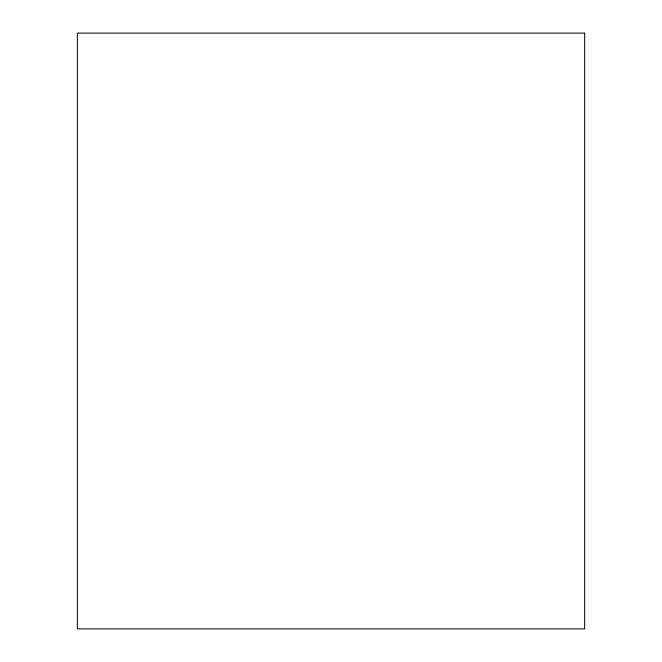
<?xml version="1.0" encoding="UTF-8"?>
<svg xmlns="http://www.w3.org/2000/svg" width="662" height="662" viewBox="0 0 662 662"><rect width="100%" height="100%" fill="white"/><g stroke="black" fill="none" stroke-linecap="round" stroke-linejoin="round"><path stroke-width="0.99" d="M584.654 33.1L77.346 33.1L77.346 628.9L584.654 628.9L584.654 33.1"/></g></svg>
